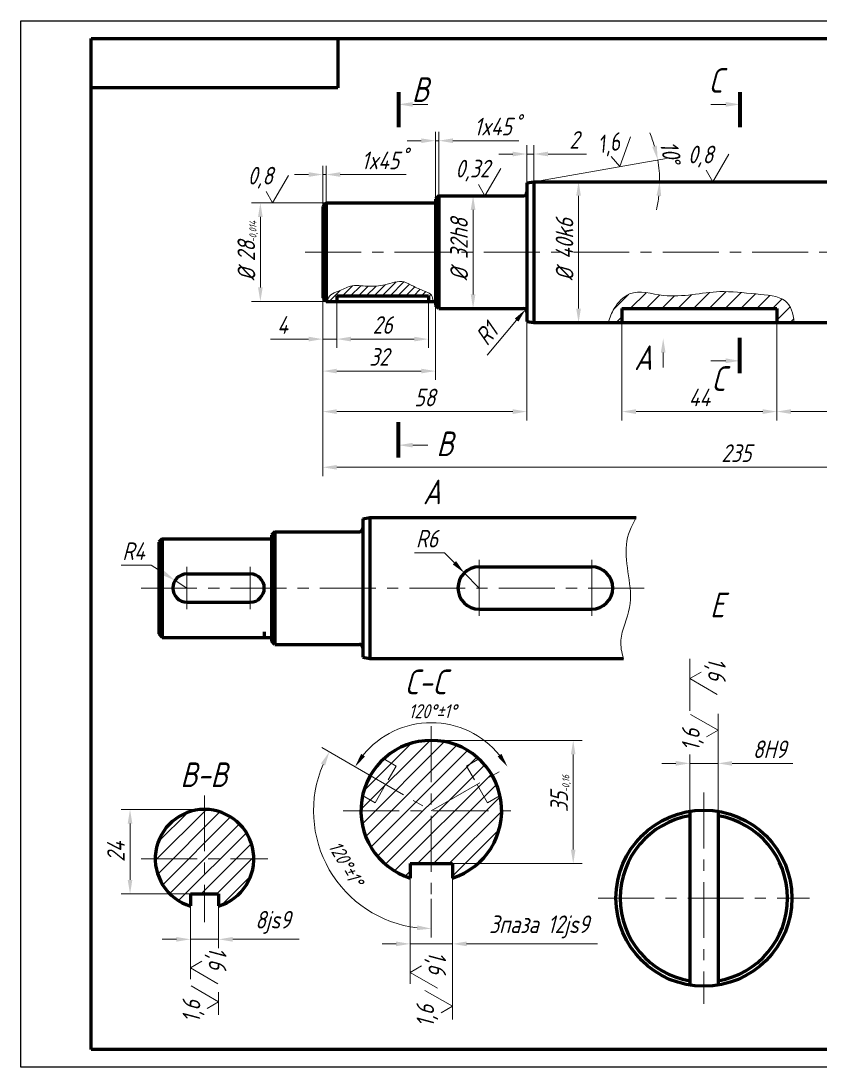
# Model space of a CAD drawing. Header units: millimetres. Extents: x 0 to 420, y 0 to 297.
# Drawn here: x 0 to 227, y 0 to 297 of the extents above; entities that cross this region are included whole.
import ezdxf
from ezdxf.enums import TextEntityAlignment as Align

# ---------------------------------------------------------------- set-up
doc = ezdxf.new("R2010")
doc.units = ezdxf.units.MM
doc.linetypes.add('ACAD_ISO02W100', pattern=[15, 12, -3])
doc.linetypes.add('осевая', pattern=[50.8, 31.75, -6.35, 6.35, -6.35])
doc.layers.get('0').update_dxf_attribs({"lineweight": 15})
doc.layers.get('DEFPOINTS').update_dxf_attribs({"color": 4})
for name, color, linetype, lineweight in [('Осевая', 7, 'осевая', 15), ('Основная', 7, 'Continuous', 60), ('Пунктир', 7, 'ACAD_ISO02W100', 15), ('Размер', 7, 'Continuous', 18), ('Техт', 7, 'Continuous', 18), ('Штриховка', 7, 'Continuous', 18)]:
    doc.layers.add(name, color=color, linetype=linetype, lineweight=lineweight)
doc.styles.add('ESKD', font='Eskd2__1.ttf', dxfattribs={"oblique": 15, "height": 4})
doc.styles.get("Standard").update_dxf_attribs({"font": 'GOST_A.TTF', "oblique": 15, "height": 5})
doc.dimstyles.new('ESKD', dxfattribs={"dimtxt": 4, "dimasz": 4, "dimexe": 2.5, "dimexo": 0, "dimgap": 1.5, "dimtad": 3, "dimdec": 0, "dimdsep": 46, "dimtxsty": 'Standard', "dimcen": 1.5, "dimdle": 1.25, "dimclrd": 256, "dimclre": 256, "dimclrt": 256, "dimadec": 4, "dimazin": 2, "dimtfac": 0.766667, "dimtdec": 0, "dimtmove": 0, "dimatfit": 0, "dimtvp": 1.5, "dimtolj": 1, "dimtzin": 0, "dimlwd": -1, "dimlwe": -1, "dimarcsym": 0})

# ---------------------------------------------------------------- blocks, each defined once
blk = doc.blocks.new('*D3')
at = {"layer": 'DEFPOINTS', "color": 0, "ltscale": 0.5, "transparency": 16777216}
for p in [(214.73, 211.35), (284.73, 206.35), (214.73, 186.09)]:
    blk.add_point(p, dxfattribs=at)
at = {"layer": 'Размер', "ltscale": 0.5, "transparency": 16777216}
for p, q in [((214.73, 211.35), (214.73, 183.59)), ((284.73, 206.35), (284.73, 183.59)), ((280.73, 186.09), (218.73, 186.09))]:
    blk.add_line(p, q, dxfattribs=at)
for points in [[(218.73, 186.76), (218.73, 185.42), (214.73, 186.09)], [(280.73, 186.76), (280.73, 185.42), (284.73, 186.09)]]:
    blk.add_solid(points, dxfattribs=at)
at = {"layer": 'Размер', "ltscale": 0.5, "transparency": 16777216, "insert": (249.73, 190.09), "char_height": 5, "attachment_point": 5}
blk.add_mtext('\\A1;70', dxfattribs=at)
blk = doc.blocks.new('*D4')
at = {"layer": 'DEFPOINTS', "color": 0, "ltscale": 0.5, "transparency": 16777216}
for p in [(170.73, 213.35), (214.73, 211.35), (170.73, 186.09)]:
    blk.add_point(p, dxfattribs=at)
at = {"layer": 'Размер', "ltscale": 0.5, "transparency": 16777216}
for p, q in [((170.73, 213.35), (170.73, 183.59)), ((214.73, 211.35), (214.73, 183.59)), ((210.73, 186.09), (174.73, 186.09))]:
    blk.add_line(p, q, dxfattribs=at)
for points in [[(174.73, 186.76), (174.73, 185.42), (170.73, 186.09)], [(210.73, 186.76), (210.73, 185.42), (214.73, 186.09)]]:
    blk.add_solid(points, dxfattribs=at)
at = {"layer": 'Размер', "ltscale": 0.5, "transparency": 16777216, "insert": (192.73, 190.09), "char_height": 5, "attachment_point": 5}
blk.add_mtext('\\A1;44', dxfattribs=at)
blk = doc.blocks.new('*D12')
at = {"layer": 'DEFPOINTS', "color": 0, "ltscale": 0.5, "transparency": 16777216}
for p in [(145.73, 259.21), (143.73, 251), (145.73, 251.35)]:
    blk.add_point(p, dxfattribs=at)
at = {"layer": 'Размер', "ltscale": 0.5, "transparency": 16777216}
for p, q in [((143.73, 251), (143.73, 261.71)), ((145.73, 251.35), (145.73, 261.71)), ((139.73, 259.21), (135.73, 259.21)), ((143.73, 259.21), (145.73, 259.21)), ((149.73, 259.21), (160.61, 259.21))]:
    blk.add_line(p, q, dxfattribs=at)
for points in [[(139.73, 259.88), (139.73, 258.55), (143.73, 259.21)], [(149.73, 259.88), (149.73, 258.55), (145.73, 259.21)]]:
    blk.add_solid(points, dxfattribs=at)
at = {"layer": 'Размер', "ltscale": 0.5, "transparency": 16777216, "insert": (157.17, 263.22), "char_height": 5, "attachment_point": 5}
blk.add_mtext('\\A1;2', dxfattribs=at)
blk = doc.blocks.new('*D13')
at = {"layer": 'DEFPOINTS', "color": 0, "ltscale": 0.5, "transparency": 16777216}
for p in [(181.37, 253.43), (143.73, 251), (145.73, 251.35), (145.73, 251.35), (283.73, 251.35)]:
    blk.add_point(p, dxfattribs=at)
at = {"layer": 'Размер', "ltscale": 0.5, "transparency": 16777216}
blk.add_line((145.73, 251.35), (183.35, 257.98), dxfattribs=at)
for start, end in [(16.4234, 22.8468), (0, 10), (347.1532, 353.5766)]:
    blk.add_arc((145.73, 251.35), 35.7, start, end, dxfattribs=at)
for points in [[(180.62, 261.6), (179.32, 261.29), (180.89, 257.55)], [(180.54, 247.4), (181.87, 247.32), (181.43, 251.35)]]:
    blk.add_solid(points, dxfattribs=at)
at = {"layer": 'Размер', "ltscale": 0.5, "transparency": 16777216, "insert": (184.37, 260.44), "char_height": 5, "attachment_point": 5, "rotation": 283.2368}
blk.add_mtext('\\A1;10', dxfattribs=at)
blk = doc.blocks.new('*D14')
at = {"layer": 'DEFPOINTS', "color": 0, "ltscale": 0.5, "transparency": 16777216}
for p in [(117.73, 263), (118.73, 247.35), (117.73, 245.35)]:
    blk.add_point(p, dxfattribs=at)
at = {"layer": 'Размер', "ltscale": 0.5, "transparency": 16777216}
for p, q in [((117.73, 245.35), (117.73, 265.5)), ((118.73, 247.35), (118.73, 265.5)), ((113.73, 263), (109.73, 263)), ((117.73, 263), (118.73, 263)), ((122.73, 263), (141.42, 263))]:
    blk.add_line(p, q, dxfattribs=at)
for points in [[(113.73, 263.66), (113.73, 262.33), (117.73, 263)], [(122.73, 263.66), (122.73, 262.33), (118.73, 263)]]:
    blk.add_solid(points, dxfattribs=at)
at = {"layer": 'Размер', "ltscale": 0.5, "transparency": 16777216, "insert": (134.08, 267), "char_height": 5, "attachment_point": 5}
blk.add_mtext('\\A1;1x45', dxfattribs=at)
blk = doc.blocks.new('*D15')
at = {"layer": 'DEFPOINTS', "color": 0, "ltscale": 0.5, "transparency": 16777216}
for p in [(85.73, 253.39), (86.73, 245.35), (85.73, 243.35)]:
    blk.add_point(p, dxfattribs=at)
at = {"layer": 'Размер', "ltscale": 0.5, "transparency": 16777216}
for p, q in [((85.73, 243.35), (85.73, 255.89)), ((86.73, 245.35), (86.73, 255.89)), ((81.73, 253.39), (77.73, 253.39)), ((85.73, 253.39), (86.73, 253.39)), ((90.73, 253.39), (109.42, 253.39))]:
    blk.add_line(p, q, dxfattribs=at)
for points in [[(81.73, 254.06), (81.73, 252.72), (85.73, 253.39)], [(90.73, 254.06), (90.73, 252.72), (86.73, 253.39)]]:
    blk.add_solid(points, dxfattribs=at)
at = {"layer": 'Размер', "ltscale": 0.5, "transparency": 16777216, "insert": (102.08, 257.39), "char_height": 5, "attachment_point": 5}
blk.add_mtext('\\A1;1x45', dxfattribs=at)
blk = doc.blocks.new('*D16')
at = {"layer": 'DEFPOINTS', "color": 0, "ltscale": 0.5, "transparency": 16777216}
for p in [(86.73, 245.35), (68.02, 217.35), (86.99, 217.35)]:
    blk.add_point(p, dxfattribs=at)
at = {"layer": 'Размер', "ltscale": 0.5, "transparency": 16777216}
for p, q in [((86.73, 245.35), (65.52, 245.35)), ((68.02, 241.35), (68.02, 221.35)), ((86.99, 217.35), (65.52, 217.35))]:
    blk.add_line(p, q, dxfattribs=at)
for points in [[(67.35, 241.35), (68.69, 241.35), (68.02, 245.35)], [(67.35, 221.35), (68.69, 221.35), (68.02, 217.35)]]:
    blk.add_solid(points, dxfattribs=at)
at = {"layer": 'Размер', "ltscale": 0.5, "transparency": 16777216, "insert": (64.02, 227.79), "char_height": 5, "attachment_point": 5, "rotation": 90}
blk.add_mtext('\\A1;   28   ', dxfattribs=at)
blk = doc.blocks.new('*D17')
at = {"layer": 'DEFPOINTS', "color": 0, "ltscale": 0.5, "transparency": 16777216}
for p in [(85.73, 218.35), (89.73, 217.35), (85.73, 206.67)]:
    blk.add_point(p, dxfattribs=at)
at = {"layer": 'Размер', "ltscale": 0.5, "transparency": 16777216}
for p, q in [((85.73, 218.35), (85.73, 204.17)), ((89.73, 217.35), (89.73, 204.17)), ((81.73, 206.67), (70.88, 206.67)), ((89.73, 206.67), (85.73, 206.67)), ((93.73, 206.67), (97.73, 206.67))]:
    blk.add_line(p, q, dxfattribs=at)
for points in [[(81.73, 207.34), (81.73, 206.01), (85.73, 206.67)], [(93.73, 207.34), (93.73, 206.01), (89.73, 206.67)]]:
    blk.add_solid(points, dxfattribs=at)
at = {"layer": 'Размер', "ltscale": 0.5, "transparency": 16777216, "insert": (74.31, 210.68), "char_height": 5, "attachment_point": 5}
blk.add_mtext('\\A1;4', dxfattribs=at)
blk = doc.blocks.new('*D18')
at = {"layer": 'DEFPOINTS', "color": 0, "ltscale": 0.5, "transparency": 16777216}
for p in [(89.73, 217.35), (115.73, 217.35), (115.73, 206.67)]:
    blk.add_point(p, dxfattribs=at)
at = {"layer": 'Размер', "ltscale": 0.5, "transparency": 16777216}
for p, q in [((89.73, 217.35), (89.73, 204.17)), ((115.73, 217.35), (115.73, 204.17)), ((93.73, 206.67), (111.73, 206.67))]:
    blk.add_line(p, q, dxfattribs=at)
for points in [[(93.73, 207.34), (93.73, 206.01), (89.73, 206.67)], [(111.73, 207.34), (111.73, 206.01), (115.73, 206.67)]]:
    blk.add_solid(points, dxfattribs=at)
at = {"layer": 'Размер', "ltscale": 0.5, "transparency": 16777216, "insert": (102.73, 210.68), "char_height": 5, "attachment_point": 5}
blk.add_mtext('\\A1;26', dxfattribs=at)
blk = doc.blocks.new('*D19')
at = {"layer": 'DEFPOINTS', "color": 0, "ltscale": 0.5, "transparency": 16777216}
for p in [(85.73, 218.35), (117.73, 216.35), (85.73, 197.59)]:
    blk.add_point(p, dxfattribs=at)
at = {"layer": 'Размер', "ltscale": 0.5, "transparency": 16777216}
for p, q in [((85.73, 218.35), (85.73, 195.09)), ((117.73, 216.35), (117.73, 195.09)), ((113.73, 197.59), (89.73, 197.59))]:
    blk.add_line(p, q, dxfattribs=at)
for points in [[(89.73, 198.26), (89.73, 196.93), (85.73, 197.59)], [(113.73, 198.26), (113.73, 196.93), (117.73, 197.59)]]:
    blk.add_solid(points, dxfattribs=at)
at = {"layer": 'Размер', "ltscale": 0.5, "transparency": 16777216, "insert": (101.73, 201.6), "char_height": 5, "attachment_point": 5}
blk.add_mtext('\\A1;32', dxfattribs=at)
blk = doc.blocks.new('*D20')
at = {"layer": 'DEFPOINTS', "color": 0, "ltscale": 0.5, "transparency": 16777216}
for p in [(142.73, 214.35), (143.37, 215.12)]:
    blk.add_point(p, dxfattribs=at)
at = {"layer": 'Размер', "ltscale": 0.5, "transparency": 16777216}
blk.add_line((132.43, 202.13), (140.8, 212.06), dxfattribs=at)
blk.add_solid([(140.29, 212.49), (141.31, 211.63), (143.37, 215.12)], dxfattribs=at)
at = {"layer": 'Размер', "ltscale": 0.5, "transparency": 16777216, "insert": (132.26, 208.14), "char_height": 5, "attachment_point": 5, "rotation": 49.8784}
blk.add_mtext('\\A1;R1', dxfattribs=at)
blk = doc.blocks.new('*D21')
at = {"layer": 'DEFPOINTS', "color": 0, "ltscale": 0.5, "transparency": 16777216}
for p in [(85.73, 218.35), (143.73, 211.7), (143.73, 186.09)]:
    blk.add_point(p, dxfattribs=at)
at = {"layer": 'Размер', "ltscale": 0.5, "transparency": 16777216}
for p, q in [((85.73, 218.35), (85.73, 183.59)), ((143.73, 211.7), (143.73, 183.59)), ((89.73, 186.09), (139.73, 186.09))]:
    blk.add_line(p, q, dxfattribs=at)
for points in [[(89.73, 186.75), (89.73, 185.42), (85.73, 186.09)], [(139.73, 186.75), (139.73, 185.42), (143.73, 186.09)]]:
    blk.add_solid(points, dxfattribs=at)
at = {"layer": 'Размер', "ltscale": 0.5, "transparency": 16777216, "insert": (114.73, 190.09), "char_height": 5, "attachment_point": 5}
blk.add_mtext('\\A1;58', dxfattribs=at)
blk = doc.blocks.new('*D22')
at = {"layer": 'DEFPOINTS', "color": 0, "ltscale": 0.5, "transparency": 16777216}
for p in [(85.73, 218.35), (320.73, 207.59), (320.73, 170.28)]:
    blk.add_point(p, dxfattribs=at)
at = {"layer": 'Размер', "ltscale": 0.5, "transparency": 16777216}
for p, q in [((85.73, 218.35), (85.73, 167.78)), ((320.73, 207.59), (320.73, 167.78)), ((89.73, 170.28), (316.73, 170.28))]:
    blk.add_line(p, q, dxfattribs=at)
for points in [[(89.73, 170.94), (89.73, 169.61), (85.73, 170.28)], [(316.73, 170.94), (316.73, 169.61), (320.73, 170.28)]]:
    blk.add_solid(points, dxfattribs=at)
at = {"layer": 'Размер', "ltscale": 0.5, "transparency": 16777216, "insert": (203.23, 174.28), "char_height": 5, "attachment_point": 5}
blk.add_mtext('\\A1;235', dxfattribs=at)
blk = doc.blocks.new('*D23')
at = {"layer": 'DEFPOINTS', "color": 0, "ltscale": 0.5, "transparency": 16777216}
for p in [(130.73, 247.35), (128.44, 215.35), (130.73, 215.35)]:
    blk.add_point(p, dxfattribs=at)
at = {"layer": 'Размер', "ltscale": 0.5, "transparency": 16777216}
for p, q in [((130.73, 247.35), (125.94, 247.35)), ((128.44, 243.35), (128.44, 219.35)), ((130.73, 215.35), (125.94, 215.35))]:
    blk.add_line(p, q, dxfattribs=at)
for points in [[(127.77, 243.35), (129.11, 243.35), (128.44, 247.35)], [(127.77, 219.35), (129.11, 219.35), (128.44, 215.35)]]:
    blk.add_solid(points, dxfattribs=at)
at = {"layer": 'Размер', "ltscale": 0.5, "transparency": 16777216, "insert": (124.44, 231.35), "char_height": 5, "attachment_point": 5, "rotation": 90}
blk.add_mtext('\\A1;   32h8', dxfattribs=at)
blk = doc.blocks.new('*D24')
at = {"layer": 'DEFPOINTS', "color": 0, "ltscale": 0.5, "transparency": 16777216}
for p in [(145.73, 251.35), (145.73, 211.35), (158.4, 211.35)]:
    blk.add_point(p, dxfattribs=at)
at = {"layer": 'Размер', "ltscale": 0.5, "transparency": 16777216}
for p, q in [((145.73, 251.35), (160.9, 251.35)), ((158.4, 247.35), (158.4, 215.35)), ((145.73, 211.35), (160.9, 211.35))]:
    blk.add_line(p, q, dxfattribs=at)
for points in [[(157.73, 247.35), (159.07, 247.35), (158.4, 251.35)], [(157.73, 215.35), (159.07, 215.35), (158.4, 211.35)]]:
    blk.add_solid(points, dxfattribs=at)
at = {"layer": 'Размер', "ltscale": 0.5, "transparency": 16777216, "insert": (154.4, 231.35), "char_height": 5, "attachment_point": 5, "rotation": 90}
blk.add_mtext('\\A1;   40k6', dxfattribs=at)
blk = doc.blocks.new('*D26')
at = {"layer": 'DEFPOINTS', "color": 0, "ltscale": 0.5, "transparency": 16777216}
for p in [(125.95, 140.29), (130.14, 136)]:
    blk.add_point(p, dxfattribs=at)
at = {"layer": 'Размер', "ltscale": 0.5, "transparency": 16777216}
for p, q in [((120.36, 146.02), (111.8, 146.02)), ((123.16, 143.16), (120.36, 146.02)), ((130.14, 136), (125.95, 140.29))]:
    blk.add_line(p, q, dxfattribs=at)
blk.add_solid([(123.63, 143.62), (122.68, 142.69), (125.95, 140.29)], dxfattribs=at)
at = {"layer": 'Размер', "ltscale": 0.5, "transparency": 16777216, "insert": (115.33, 150.02), "char_height": 5, "attachment_point": 5}
blk.add_mtext('\\A1;R6', dxfattribs=at)
blk = doc.blocks.new('*D27')
at = {"layer": 'DEFPOINTS', "color": 0, "ltscale": 0.5, "transparency": 16777216}
for p in [(43.77, 138.15), (47.14, 136)]:
    blk.add_point(p, dxfattribs=at)
at = {"layer": 'Размер', "ltscale": 0.5, "transparency": 16777216}
for p, q in [((37.02, 142.45), (28.46, 142.45)), ((40.39, 140.3), (37.02, 142.45)), ((47.14, 136), (43.77, 138.15))]:
    blk.add_line(p, q, dxfattribs=at)
blk.add_solid([(40.75, 140.86), (40.04, 139.74), (43.77, 138.15)], dxfattribs=at)
at = {"layer": 'Размер', "ltscale": 0.5, "transparency": 16777216, "insert": (31.99, 146.46), "char_height": 5, "attachment_point": 5}
blk.add_mtext('\\A1;R4', dxfattribs=at)
blk = doc.blocks.new('*D28')
at = {"layer": 'DEFPOINTS', "color": 0, "ltscale": 0.5, "transparency": 16777216}
for p in [(198.01, 86.22), (190.01, 71.37), (198.01, 71.37)]:
    blk.add_point(p, dxfattribs=at)
at = {"layer": 'Размер', "ltscale": 0.5, "transparency": 16777216}
for p, q in [((186.01, 86.22), (182.01, 86.22)), ((190.01, 71.37), (190.01, 88.72)), ((190.01, 86.22), (198.01, 86.22)), ((198.01, 71.37), (198.01, 88.72)), ((202.01, 86.22), (219.29, 86.22))]:
    blk.add_line(p, q, dxfattribs=at)
for points in [[(186.01, 86.89), (186.01, 85.55), (190.01, 86.22)], [(202.01, 86.89), (202.01, 85.55), (198.01, 86.22)]]:
    blk.add_solid(points, dxfattribs=at)
at = {"layer": 'Размер', "ltscale": 0.5, "transparency": 16777216, "insert": (212.65, 90.22), "char_height": 5, "attachment_point": 5}
blk.add_mtext('\\A1;8H9', dxfattribs=at)
blk = doc.blocks.new('*D29')
at = {"layer": 'DEFPOINTS', "color": 0, "ltscale": 0.5, "transparency": 16777216}
for p in [(116.57, 92.75), (122.57, 57.75), (156.88, 57.75)]:
    blk.add_point(p, dxfattribs=at)
at = {"layer": 'Размер', "ltscale": 0.5, "transparency": 16777216}
for p, q in [((116.57, 92.75), (159.38, 92.75)), ((156.88, 88.75), (156.88, 61.75)), ((122.57, 57.75), (159.38, 57.75))]:
    blk.add_line(p, q, dxfattribs=at)
for points in [[(156.21, 88.75), (157.54, 88.75), (156.88, 92.75)], [(156.21, 61.75), (157.54, 61.75), (156.88, 57.75)]]:
    blk.add_solid(points, dxfattribs=at)
at = {"layer": 'Размер', "ltscale": 0.5, "transparency": 16777216, "insert": (152.87, 75.25), "char_height": 5, "attachment_point": 5, "rotation": 90}
blk.add_mtext('\\A1;35', dxfattribs=at)
blk = doc.blocks.new('*D30')
at = {"layer": 'DEFPOINTS', "color": 0, "ltscale": 0.5, "transparency": 16777216}
for p in [(110.57, 53.67), (122.57, 53.67), (122.57, 34.98)]:
    blk.add_point(p, dxfattribs=at)
at = {"layer": 'Размер', "ltscale": 0.5, "transparency": 16777216}
for p, q in [((110.57, 53.67), (110.57, 32.48)), ((122.57, 53.67), (122.57, 32.48)), ((106.57, 34.98), (102.57, 34.98)), ((110.57, 34.98), (122.57, 34.98)), ((126.57, 34.98), (163.81, 34.98))]:
    blk.add_line(p, q, dxfattribs=at)
for points in [[(106.57, 35.65), (106.57, 34.32), (110.57, 34.98)], [(126.57, 35.65), (126.57, 34.32), (122.57, 34.98)]]:
    blk.add_solid(points, dxfattribs=at)
at = {"layer": 'Размер', "ltscale": 0.5, "transparency": 16777216, "insert": (147.19, 39.79), "char_height": 5, "attachment_point": 5}
blk.add_mtext('\\A1;3паза 12js9', dxfattribs=at)
blk = doc.blocks.new('*D31')
at = {"layer": 'DEFPOINTS', "color": 0, "ltscale": 0.5, "transparency": 16777216}
for p in [(48.16, 45.73), (56.16, 45.73), (56.16, 36.27)]:
    blk.add_point(p, dxfattribs=at)
at = {"layer": 'Размер', "ltscale": 0.5, "transparency": 16777216}
for p, q in [((48.16, 45.73), (48.16, 33.77)), ((56.16, 45.73), (56.16, 33.77)), ((44.16, 36.27), (40.16, 36.27)), ((48.16, 36.27), (56.16, 36.27)), ((60.16, 36.27), (79, 36.27))]:
    blk.add_line(p, q, dxfattribs=at)
for points in [[(44.16, 36.93), (44.16, 35.6), (48.16, 36.27)], [(60.16, 36.93), (60.16, 35.6), (56.16, 36.27)]]:
    blk.add_solid(points, dxfattribs=at)
at = {"layer": 'Размер', "ltscale": 0.5, "transparency": 16777216, "insert": (71.58, 41.07), "char_height": 5, "attachment_point": 5}
blk.add_mtext('\\A1;8js9', dxfattribs=at)
blk = doc.blocks.new('*D32')
at = {"layer": 'DEFPOINTS', "color": 0, "ltscale": 0.5, "transparency": 16777216}
for p in [(52.16, 73.14), (31, 49.14), (48.16, 49.14)]:
    blk.add_point(p, dxfattribs=at)
at = {"layer": 'Размер', "ltscale": 0.5, "transparency": 16777216}
for p, q in [((52.16, 73.14), (28.5, 73.14)), ((31, 69.14), (31, 53.14)), ((48.16, 49.14), (28.5, 49.14))]:
    blk.add_line(p, q, dxfattribs=at)
for points in [[(30.33, 69.14), (31.66, 69.14), (31, 73.14)], [(30.33, 53.14), (31.66, 53.14), (31, 49.14)]]:
    blk.add_solid(points, dxfattribs=at)
at = {"layer": 'Размер', "ltscale": 0.5, "transparency": 16777216, "insert": (27, 61.14), "char_height": 5, "attachment_point": 5, "rotation": 90}
blk.add_mtext('\\A1;24', dxfattribs=at)

msp = doc.modelspace()

# ---------------------------------------------------------------- hatches: boundary and pattern name
at = {"layer": 'Штриховка', "ltscale": 0.5}
h = msp.add_hatch(dxfattribs=at)
h.set_pattern_fill('ANSI31', color=256, scale=0.5, style=0)
h.set_pattern_definition([(45, (389.6319, 427.3986), (-1.122532, 1.122532), [])])
edge = h.paths.add_edge_path()
edge.add_line((115.73, 218.95), (115.73, 217.35))
edge.add_line((115.73, 217.35), (116.96, 217.35))
edge.add_spline(control_points=[(116.96, 217.35), (117.01, 218.06), (116.92, 219.28), (114.39, 220.48), (111.81, 221.35), (108.12, 223.73), (103.52, 221.82), (98.55, 221.51), (93.85, 222.25), (90.68, 220.36), (87.81, 219.5), (87.2, 218.1), (86.99, 217.35)], knot_values=[1.332243, 1.332243, 1.332243, 1.332243, 3.281884, 4.989953, 8.948989, 11.901025, 17.398673, 22.374063, 27.173411, 30.886344, 33.336328, 35.536178, 35.536178, 35.536178, 35.536178], degree=3, periodic=0)
edge.add_line((86.99, 217.35), (89.73, 217.35))
edge.add_line((89.73, 217.35), (89.73, 218.95))
edge.add_line((89.73, 218.95), (115.73, 218.95))
h = msp.add_hatch(dxfattribs=at)
h.set_pattern_fill('ANSI31', color=256, style=0)
h.set_pattern_definition([(45, (389.632, 427.3986), (-2.245064, 2.245064), [])])
edge = h.paths.add_edge_path()
edge.add_spline(control_points=[(219.64, 211.35), (219.4, 213.98), (217.99, 218.85), (207.85, 219.44), (196.74, 220.94), (184.9, 217.52), (173.59, 221.36), (168.46, 215.97), (167.24, 212.75), (166.82, 211.35)], knot_values=[2.486639, 2.486639, 2.486639, 2.486639, 9.737648, 18.262878, 28.552474, 44.647981, 54.2664, 60.224209, 64.603705, 64.603705, 64.603705, 64.603705], degree=3, periodic=0)
edge.add_line((166.82, 211.35), (170.73, 211.35))
edge.add_line((170.73, 211.35), (170.73, 215.35))
edge.add_line((170.73, 215.35), (214.73, 215.35))
edge.add_line((214.73, 215.35), (214.73, 211.35))
edge.add_line((214.73, 211.35), (219.64, 211.35))
h = msp.add_hatch(dxfattribs=at)
h.set_pattern_fill('ANSI31', color=256, style=0)
h.set_pattern_definition([(45, (329.331, 498.916), (-2.245064, 2.245064), [])])
h.paths.add_polyline_path([(116.57, 72.75), (116.57, 57.75), (122.57, 57.75), (122.57, 53.67, 0.327538), (136.57, 72.75)])
h.paths.add_polyline_path([(116.57, 72.75), (96.57, 72.75, 0.327538), (110.57, 53.67), (110.57, 57.75), (116.57, 57.75)])
h.paths.add_polyline_path([(116.57, 72.75), (103.58, 80.25), (100.58, 75.05), (97.05, 77.09, 0.054781), (96.57, 72.75)])
h.paths.add_polyline_path([(103.58, 80.25), (99.25, 82.75, 0.076321), (97.05, 77.09), (100.58, 75.05)])
h.paths.add_polyline_path([(106.58, 85.45), (103.05, 87.48, 0.076321), (99.25, 82.75), (103.58, 80.25)])
h.paths.add_polyline_path([(116.57, 92.75, 0.187788), (103.05, 87.48), (106.58, 85.45), (103.58, 80.25), (116.57, 72.75)])
h.paths.add_polyline_path([(116.57, 72.75), (129.56, 80.25), (126.56, 85.45), (130.09, 87.48, 0.187788), (116.57, 92.75)])
h.paths.add_polyline_path([(129.56, 80.25), (133.89, 82.75, 0.076321), (130.09, 87.48), (126.56, 85.45)])
h.paths.add_polyline_path([(133.89, 82.75), (129.56, 80.25), (132.56, 75.05), (136.09, 77.09, 0.076321)])
h.paths.add_polyline_path([(136.57, 72.75, 0.054781), (136.09, 77.09), (132.56, 75.05), (129.56, 80.25), (116.57, 72.75)])
h = msp.add_hatch(dxfattribs=at)
h.set_pattern_fill('ANSI31', color=256, style=0)
h.set_pattern_definition([(45, (441.158, 434.653), (-2.245064, 2.245064), [])])
h.paths.add_polyline_path([(66.16, 59.14, 0.414214), (52.16, 73.14), (52.16, 59.14)])
h.paths.add_polyline_path([(52.16, 59.14), (52.16, 73.14, 0.414214), (38.16, 59.14)])
h.paths.add_polyline_path([(38.16, 59.14, 0.331679), (48.16, 45.73), (48.16, 49.14), (52.16, 49.14), (52.16, 59.14)])
h.paths.add_polyline_path([(56.16, 49.14), (56.16, 45.73, 0.331679), (66.16, 59.14), (52.16, 59.14), (52.16, 49.14)])

# ---------------------------------------------------------------- linework, layer by layer
at = {"color": 4, "ltscale": 0.5}
for points, knots in [([(86.99, 217.35), (87.2, 218.1), (87.81, 219.5), (90.68, 220.36), (93.85, 222.25), (98.55, 221.51), (103.52, 221.82), (108.12, 223.73), (111.81, 221.35), (114.39, 220.48), (116.92, 219.28), (117.01, 218.06), (116.96, 217.35)], [1.332243, 1.332243, 1.332243, 1.332243, 3.532093, 5.982077, 9.69501, 14.494359, 19.469749, 24.967397, 27.919433, 31.878469, 33.586538, 35.536178, 35.536178, 35.536178, 35.536178]), ([(166.82, 211.35), (167.24, 212.75), (168.46, 215.97), (173.59, 221.36), (184.9, 217.52), (196.74, 220.94), (207.85, 219.44), (217.99, 218.85), (219.4, 213.98), (219.64, 211.35)], [2.486639, 2.486639, 2.486639, 2.486639, 6.866136, 12.823944, 22.442363, 38.537871, 48.827467, 57.352697, 64.603705, 64.603705, 64.603705, 64.603705])]:
    msp.add_open_spline(points, degree=3, knots=knots, dxfattribs=at)
at = {"ltscale": 0.5}
msp.add_open_spline([(174.79, 156), (173.34, 153.54), (170.09, 145.66), (175.38, 132.98), (169.74, 122.52), (170.61, 117.72), (171.17, 116)], degree=3, knots=[9.890353, 9.890353, 9.890353, 9.890353, 18.390832, 36.248492, 45.870696, 51.270729, 51.270729, 51.270729, 51.270729], dxfattribs=at)
at = {"layer": 'DEFPOINTS'}
for p, q in [((0, 0), (0, 297)), ((0, 297), (420, 297)), ((420, 0), (0, 0))]:
    msp.add_line(p, q, dxfattribs=at)
at = {"layer": 'Осевая', "ltscale": 0.5}
for p, q in [((80.73, 231.35), (325.73, 231.35)), ((130.14, 144), (130.14, 128)), ((162.14, 144), (162.14, 128)), ((47.14, 142), (47.14, 130)), ((65.14, 142), (65.14, 130)), ((34.14, 136), (178.03, 136)), ((116.57, 96.75), (116.57, 47.75)), ((94.92, 85.25), (116.57, 72.75)), ((116.57, 72.75), (138.22, 85.25)), ((194.01, 77.94), (194.01, 17.94)), ((52.16, 77.14), (52.16, 41.14)), ((91.57, 72.75), (141.57, 72.75)), ((34.16, 59.14), (70.16, 59.14)), ((164.01, 47.94), (224.01, 47.94))]:
    msp.add_line(p, q, dxfattribs=at)
at = {"layer": 'Основная', "ltscale": 10}
for p, q in [((20, 5), (20, 292)), ((20, 292), (415, 292)), ((415, 5), (20, 5))]:
    msp.add_line(p, q, dxfattribs=at)
at = {"layer": 'Основная', "ltscale": 0.5}
for p, q in [((90, 292), (90, 278)), ((90, 278), (20, 278)), ((143.73, 251), (145.73, 251.35)), ((143.73, 251), (143.73, 211.7)), ((145.73, 251.35), (145.73, 211.35)), ((145.73, 251.35), (283.73, 251.35)), ((118.73, 247.35), (117.73, 246.35)), ((118.73, 247.35), (118.73, 215.35)), ((118.73, 247.35), (142.73, 247.35)), ((86.73, 245.35), (85.73, 244.35)), ((85.73, 244.35), (85.73, 218.35)), ((86.73, 245.35), (117.73, 245.35)), ((86.73, 245.35), (86.73, 217.35)), ((117.73, 246.35), (117.73, 216.35)), ((85.73, 218.35), (86.73, 217.35)), ((86.73, 217.35), (117.73, 217.35)), ((89.73, 218.95), (89.73, 217.35)), ((89.73, 218.95), (115.73, 218.95)), ((115.73, 218.95), (115.73, 217.35)), ((118.73, 215.35), (117.73, 216.35)), ((118.73, 215.35), (142.73, 215.35)), ((170.73, 215.35), (170.73, 211.35)), ((170.73, 215.35), (214.73, 215.35)), ((214.73, 215.35), (214.73, 211.35)), ((143.73, 211.7), (145.73, 211.35)), ((145.73, 211.35), (283.73, 211.35)), ((97.14, 155.65), (99.14, 156)), ((97.14, 155.65), (97.14, 116.35)), ((99.14, 156), (174.79, 156)), ((99.14, 156), (99.14, 116)), ((72.14, 152), (71.14, 151)), ((72.14, 152), (72.14, 120)), ((72.14, 152), (96.14, 152)), ((40.14, 150), (39.14, 149)), ((39.14, 149), (39.14, 123)), ((40.14, 150), (71.14, 150)), ((40.14, 150), (40.14, 122)), ((71.14, 151), (71.14, 121)), ((47.14, 140), (65.14, 140)), ((130.14, 142), (162.14, 142)), ((47.14, 132), (65.14, 132)), ((130.14, 130), (162.14, 130)), ((39.14, 123), (40.14, 122)), ((40.14, 122), (71.14, 122)), ((69.14, 123.6), (69.14, 122)), ((72.14, 120), (71.14, 121)), ((72.14, 120), (96.14, 120)), ((97.14, 116.35), (99.14, 116)), ((99.14, 116), (171.17, 116)), ((190.01, 72.62), (190.01, 23.26)), ((198.01, 72.62), (198.01, 23.26)), ((110.57, 57.75), (122.57, 57.75)), ((110.57, 57.75), (110.57, 53.67)), ((122.57, 57.75), (122.57, 53.67)), ((48.16, 49.14), (56.16, 49.14)), ((48.16, 49.14), (48.16, 45.73)), ((56.16, 49.14), (56.16, 45.73))]:
    msp.add_line(p, q, dxfattribs=at)
msp.add_circle((194.01, 47.94), 25, dxfattribs=at)
for centre, radius, start, end in [((142.73, 248.35), 1, 270, 0), ((142.73, 214.35), 1, 0, 90), ((96.14, 153), 1, 270, 360), ((47.14, 136), 4, 90, 180), ((65.14, 136), 4, 0, 90), ((130.14, 136), 6, 90, 180), ((162.14, 136), 6, 0, 90), ((47.14, 136), 4, 180, 270), ((65.14, 136), 4, 270, 0), ((130.14, 136), 6, 180, 270), ((162.14, 136), 6, 270, 0), ((96.14, 119), 1, 0, 90), ((116.57, 72.75), 20, 287.4576, 252.5424), ((52.16, 59.14), 14, 286.6015, 253.3985), ((194.01, 47.94), 23.77, 99.6896, 260.3104), ((194.01, 47.94), 23.77, 279.6896, 80.3104)]:
    msp.add_arc(centre, radius, start, end, dxfattribs=at)
at = {"layer": 'Пунктир', "ltscale": 0.5}
for p, q in [((106.58, 85.45), (103.05, 87.48)), ((126.56, 85.45), (130.09, 87.48)), ((100.58, 75.05), (106.58, 85.45)), ((132.56, 75.05), (126.56, 85.45)), ((100.58, 75.05), (97.05, 77.09)), ((132.56, 75.05), (136.09, 77.09))]:
    msp.add_line(p, q, dxfattribs=at)
at = {"layer": 'Размер', "ltscale": 0.5}
for p, q in [((190.01, 101.09), (190.01, 115.86)), ((198.01, 88.72), (198.01, 100.32)), ((94.92, 85.25), (85.44, 90.72)), ((116.57, 47.75), (116.57, 36.8)), ((48.16, 24.93), (48.16, 33.77)), ((110.57, 23.64), (110.57, 32.48)), ((122.57, 13.53), (122.57, 32.48)), ((56.16, 14.81), (56.16, 21.22))]:
    msp.add_line(p, q, dxfattribs=at)
for radius, start, end in [(25, 39.1771, 140.8229), (33.45, 156.8561, 263.1439)]:
    msp.add_arc((116.57, 72.75), radius, start, end, dxfattribs=at)
for points in [[(85.22, 86.19), (86.41, 85.6), (87.61, 89.47)], [(97.74, 88.16), (96.64, 88.92), (94.92, 85.25)], [(136.5, 88.92), (135.4, 88.16), (138.22, 85.25)], [(112.62, 40.21), (112.54, 38.88), (116.57, 39.3)]]:
    msp.add_solid(points, dxfattribs=at)
at = {"layer": 'Техт', "lineweight": 80, "ltscale": 0.4}
for p, q in [((107.29, 276.8), (107.29, 266.8)), ((204.23, 276.8), (204.23, 266.8)), ((204.23, 197.01), (204.23, 207.01)), ((107.29, 173.06), (107.29, 183.06))]:
    msp.add_line(p, q, dxfattribs=at)
at = {"layer": 'Техт', "ltscale": 0.4}
for p, q in [((111.29, 273.3), (115.55, 273.3)), ((200.23, 273.3), (195.98, 273.3)), ((182.44, 202.84), (182.44, 198.59)), ((200.23, 200.51), (195.98, 200.51)), ((111.29, 176.56), (115.55, 176.56))]:
    msp.add_line(p, q, dxfattribs=at)
at = {"layer": 'Техт', "ltscale": 10}
for p, q in [((170.12, 255.65), (173.2, 264.11)), ((167.71, 258.52), (170.12, 255.65)), ((196.56, 251.35), (201.06, 259.15)), ((71.5, 245.35), (76, 253.15)), ((131.82, 247.35), (136.32, 255.15)), ((194.69, 254.59), (196.56, 251.35)), ((129.94, 250.59), (131.82, 247.35)), ((69.63, 248.59), (71.5, 245.35)), ((193.26, 112.14), (190.01, 110.27)), ((190.01, 110.27), (197.81, 105.77)), ((198.01, 95.63), (190.22, 100.13)), ((194.77, 93.76), (198.01, 95.63)), ((51.4, 30.05), (48.16, 28.17)), ((48.16, 28.17), (55.95, 23.67)), ((113.82, 28.76), (110.57, 26.89)), ((110.57, 26.89), (118.37, 22.39)), ((56.16, 18.53), (48.36, 23.03)), ((122.57, 17.25), (114.78, 21.75)), ((52.91, 16.66), (56.16, 18.53)), ((119.33, 15.38), (122.57, 17.25))]:
    msp.add_line(p, q, dxfattribs=at)
at = {"layer": 'Техт', "ltscale": 0.4}
for points in [[(111.29, 272.64), (111.29, 273.97), (107.29, 273.3)], [(200.23, 272.64), (200.23, 273.97), (204.23, 273.3)], [(183.1, 202.84), (181.77, 202.84), (182.44, 206.84)], [(200.23, 201.18), (200.23, 199.84), (204.23, 200.51)], [(111.29, 177.22), (111.29, 175.89), (107.29, 176.56)]]:
    msp.add_solid(points, dxfattribs=at)

# ---------------------------------------------------------------- texts
at = {"layer": 'Размер', "ltscale": 0.5, "char_height": 4, "attachment_point": 5, "style": 'ESKD'}
for s, insert in [('°', (141.36, 268.55)), ('°', (109.21, 259.06)), ('\\A1;120°%%p1%%d', (116.92, 101.03))]:
    msp.add_mtext(s, dxfattribs=dict(at, insert=insert))
at = {"layer": 'Размер', "ltscale": 0.5, "attachment_point": 5, "style": 'ESKD'}
for s, insert, char_height, rotation in [('°', (187.94, 256.24), 4, 97.9601), ('%%C', (64.07, 224.99), 5, 90), ('%%C', (124.49, 224.99), 5, 90), ('%%C', (154.45, 224.99), 5, 90), ('\\A1;120°%%p1%%d', (92.32, 57.78), 4, 300)]:
    msp.add_mtext(s, dxfattribs=dict(at, insert=insert, char_height=char_height, rotation=rotation))
at = {"layer": 'Техт', "style": 'ESKD', "oblique": 15}
for s, p in [('C', (197.29, 280.12)), ('В', (113.41, 277.51)), ('A', (176.74, 201.39)), ('C', (198.11, 195.48)), ('В', (120.4, 176.94)), ('A', (116.73, 163.28)), ('Е', (197.78, 131.22)), ('C-C', (114.9, 109.36)), ('В-В', (51.92, 82.99))]:
    msp.add_text(s, height=7, dxfattribs=at).set_placement(p, align=Align.MIDDLE)
at = {"layer": 'Техт', "oblique": 15}
for s, height, rotation, p in [('1,6', 5, 10, (164.19, 259.33)), ('-0,014', 2, 90, (66.91, 234.14)), ('1,6', 5, 270, (195.23, 116.17)), ('1,6', 5, 90, (192.8, 89.73)), ('-0,16', 2, 90, (155.76, 78.04)), ('1,6', 5, 270, (53.37, 34.07)), ('1,6', 5, 270, (115.79, 32.79)), ('1,6', 5, 90, (50.94, 12.64)), ('1,6', 5, 90, (117.36, 11.36))]:
    msp.add_text(s, height=height, rotation=rotation, dxfattribs=at).set_placement(p)
for s, p in [('0,8', (189.49, 256.57)), ('0,8', (64.43, 250.57)), ('0,32', (123.41, 252.57))]:
    msp.add_text(s, height=5, dxfattribs=at).set_placement(p)

# ---------------------------------------------------------------- dimensions: what is measured, and where the dimension line sits
at = {"layer": 'Размер', "ltscale": 0.5}
for base, p1, p2, picture, middle in [((117.73, 263), (118.73, 247.35), (117.73, 245.35), '*D14', (134.08, 263)), ((85.73, 253.39), (86.73, 245.35), (85.73, 243.35), '*D15', (102.08, 253.39))]:
    dim = msp.add_linear_dim(base=base, p1=p1, p2=p2, text='<>x45', dimstyle='ESKD', dxfattribs=at)
    dim.commit()
    dim.dimension.update_dxf_attribs({"geometry": picture, "text_midpoint": middle, "dimtype": 160})
for base, p1, p2, picture, middle in [((145.73, 259.21), (143.73, 251), (145.73, 251.35), '*D12', (157.17, 263.22)), ((85.73, 206.67), (89.73, 217.35), (85.73, 218.35), '*D17', (74.31, 210.68)), ((85.73, 197.59), (117.73, 216.35), (85.73, 218.35), '*D19', (101.73, 201.6)), ((143.73, 186.09), (85.73, 218.35), (143.73, 211.7), '*D21', (114.73, 190.09)), ((320.73, 170.28), (85.73, 218.35), (320.73, 207.59), '*D22', (203.23, 174.28)), ((115.73, 206.67), (89.73, 217.35), (115.73, 217.35), '*D18', (102.73, 210.68)), ((170.73, 186.09), (214.73, 211.35), (170.73, 213.35), '*D4', (192.73, 190.09)), ((214.73, 186.09), (284.73, 206.35), (214.73, 211.35), '*D3', (249.73, 190.09))]:
    dim = msp.add_linear_dim(base=base, p1=p1, p2=p2, dimstyle='ESKD', dxfattribs=at)
    dim.commit()
    dim.dimension.update_dxf_attribs({"geometry": picture, "text_midpoint": middle})
dim = msp.add_angular_dim_2l(base=(181.37, 253.43), line1=((145.73, 251.35), (283.73, 251.35)), line2=((143.73, 251), (145.73, 251.35)), text='10', dimstyle='ESKD', dxfattribs=at)
dim.commit()
dim.dimension.update_dxf_attribs({"geometry": '*D13', "text_midpoint": (180.48, 259.53), "dimtype": 162})
for base, p1, p2, text, picture, middle in [((158.4, 211.35), (145.73, 251.35), (145.73, 211.35), '   <>k6', '*D24', (154.4, 231.35)), ((128.44, 215.35), (130.73, 247.35), (130.73, 215.35), '   <>h8', '*D23', (124.44, 231.35))]:
    dim = msp.add_linear_dim(base=base, p1=p1, p2=p2, angle=90, text=text, dimstyle='ESKD', dxfattribs=at)
    dim.commit()
    dim.dimension.update_dxf_attribs({"geometry": picture, "text_midpoint": middle})
dim = msp.add_linear_dim(base=(68.02, 217.35), p1=(86.73, 245.35), p2=(86.99, 217.35), angle=90, text='   <>   ', dimstyle='ESKD', dxfattribs=at)
dim.commit()
dim.dimension.update_dxf_attribs({"geometry": '*D16', "text_midpoint": (68.02, 227.79), "dimtype": 160})
dim = msp.add_radius_dim(center=(142.73, 214.35), mpoint=(143.37, 215.12), dimstyle='ESKD', override={"dimtmove": 1}, dxfattribs=at)
dim.commit()
dim.dimension.update_dxf_attribs({"geometry": '*D20', "text_midpoint": (135.32, 205.56), "dimtype": 164})
for center, mpoint, picture, middle in [((130.14, 136), (125.95, 140.29), '*D26', (115.33, 150.02)), ((47.14, 136), (43.77, 138.15), '*D27', (31.99, 146.46))]:
    dim = msp.add_radius_dim(center=center, mpoint=mpoint, dimstyle='ESKD', override={"dimtoh": 1}, dxfattribs=at)
    dim.commit()
    dim.dimension.update_dxf_attribs({"geometry": picture, "text_midpoint": middle})
for base, p1, p2, picture, middle in [((156.88, 57.75), (116.57, 92.75), (122.57, 57.75), '*D29', (152.87, 75.25)), ((31, 49.14), (52.16, 73.14), (48.16, 49.14), '*D32', (27, 61.14))]:
    dim = msp.add_linear_dim(base=base, p1=p1, p2=p2, angle=90, dimstyle='ESKD', dxfattribs=at)
    dim.commit()
    dim.dimension.update_dxf_attribs({"geometry": picture, "text_midpoint": middle})
for base, p1, p2, text, picture, middle in [((198.01, 86.22), (190.01, 71.37), (198.01, 71.37), '<>H9', '*D28', (212.65, 90.22)), ((122.57, 34.98), (110.57, 53.67), (122.57, 53.67), '3паза 12js9', '*D30', (147.19, 39.79)), ((56.16, 36.27), (48.16, 45.73), (56.16, 45.73), '<>js9', '*D31', (71.58, 41.07))]:
    dim = msp.add_linear_dim(base=base, p1=p1, p2=p2, text=text, dimstyle='ESKD', dxfattribs=at)
    dim.commit()
    dim.dimension.update_dxf_attribs({"geometry": picture, "text_midpoint": middle})

doc.saveas('drawing.dxf')
